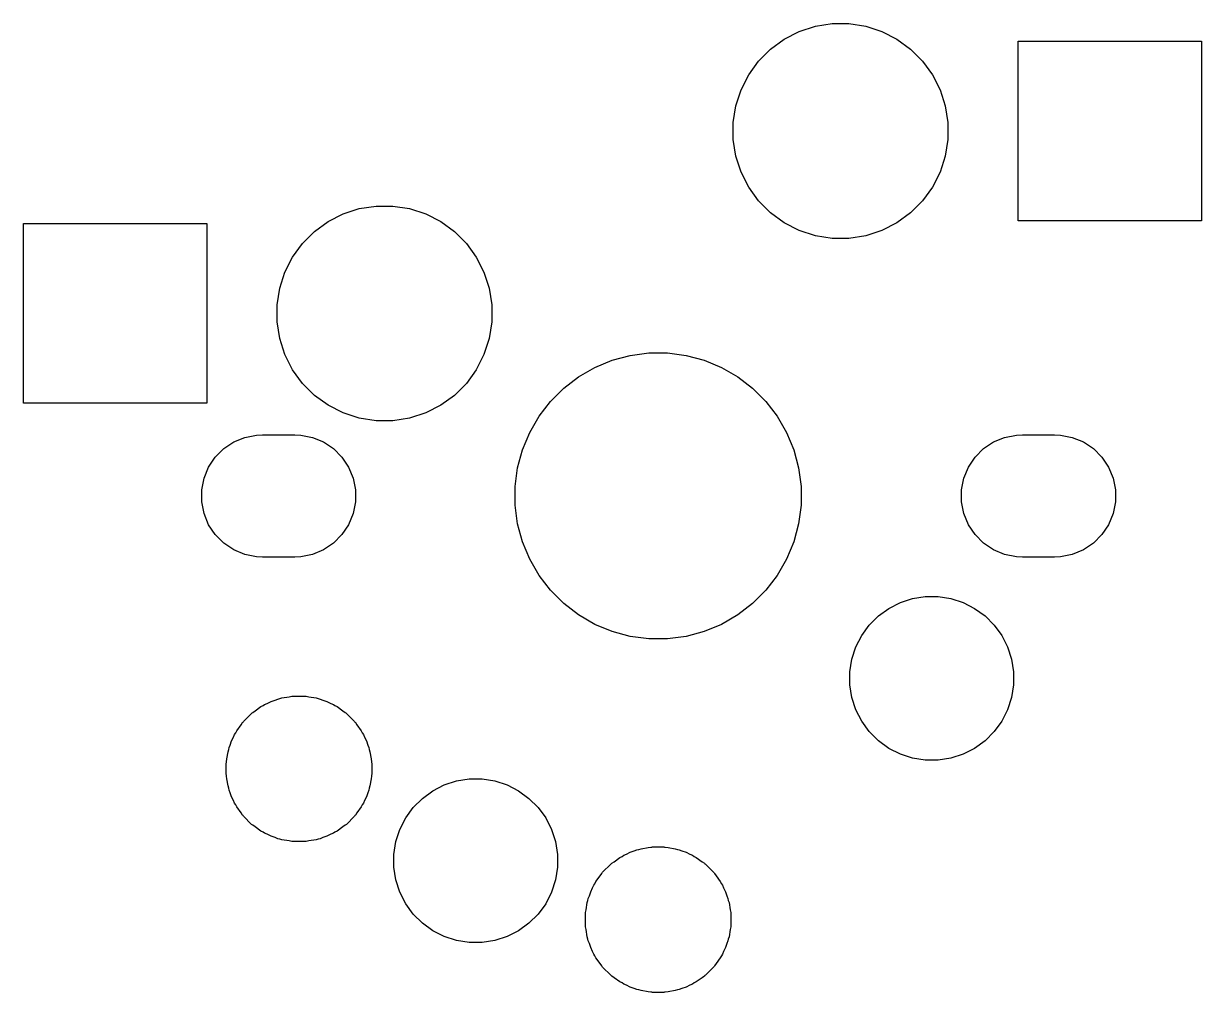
# Model space of a CAD drawing. Header units: millimetres. Extents: x 71 to 173, y -157 to -95.
# Drawn here: x 90.31 to 106.71, y -157.25 to -143.77 of the extents above; entities that cross this region are included whole.
import ezdxf

# ---------------------------------------------------------------- set-up
doc = ezdxf.new("R2010")
doc.units = ezdxf.units.MM
doc.layers.add('B.Mask', color=4, linetype='CONTINUOUS', true_color=0x02ffee)

msp = doc.modelspace()

# ---------------------------------------------------------------- linework, layer by layer
at = {"layer": 'B.Mask', "linetype": 'CONTINUOUS'}
for p, q in [((101.109975, -143.875181), (101.333832, -143.802445)), ((101.333832, -143.802445), (101.566311, -143.765624)), ((101.566311, -143.765624), (101.801689, -143.765624)), ((101.801689, -143.765624), (102.034168, -143.802445)), ((102.034168, -143.802445), (102.258025, -143.875181)), ((100.709828, -144.120391), (100.900252, -143.98204)), ((100.900252, -143.98204), (101.109975, -143.875181)), ((102.258025, -143.875181), (102.467748, -143.98204)), ((102.467748, -143.98204), (102.658172, -144.120391)), ((100.543391, -144.286828), (100.709828, -144.120391)), ((102.658172, -144.120391), (102.824609, -144.286828)), ((104.159, -146.511), (104.159, -144.011)), ((104.159, -144.011), (106.709, -144.011)), ((106.709, -144.011), (106.709, -146.511)), ((100.40504, -144.477252), (100.543391, -144.286828)), ((102.824609, -144.286828), (102.96296, -144.477252)), ((100.298181, -144.686975), (100.40504, -144.477252)), ((102.96296, -144.477252), (103.069819, -144.686975)), ((100.225445, -144.910832), (100.298181, -144.686975)), ((103.069819, -144.686975), (103.142555, -144.910832)), ((100.188624, -145.143311), (100.225445, -144.910832)), ((103.142555, -144.910832), (103.179376, -145.143311)), ((100.188624, -145.378689), (100.188624, -145.143311)), ((103.179376, -145.143311), (103.179376, -145.378689)), ((100.225445, -145.611168), (100.188624, -145.378689)), ((103.179376, -145.378689), (103.142555, -145.611168)), ((100.298181, -145.835025), (100.225445, -145.611168)), ((103.142555, -145.611168), (103.069819, -145.835025)), ((100.40504, -146.044748), (100.298181, -145.835025)), ((103.069819, -145.835025), (102.96296, -146.044748)), ((100.543391, -146.235172), (100.40504, -146.044748)), ((102.96296, -146.044748), (102.824609, -146.235172)), ((100.709828, -146.401609), (100.543391, -146.235172)), ((102.824609, -146.235172), (102.658172, -146.401609)), ((94.550252, -146.52204), (94.759975, -146.415181)), ((94.759975, -146.415181), (94.983832, -146.342445)), ((94.983832, -146.342445), (95.216311, -146.305624)), ((95.216311, -146.305624), (95.451689, -146.305624)), ((95.451689, -146.305624), (95.684168, -146.342445)), ((95.684168, -146.342445), (95.908025, -146.415181)), ((95.908025, -146.415181), (96.117748, -146.52204)), ((100.900252, -146.53996), (100.709828, -146.401609)), ((102.658172, -146.401609), (102.467748, -146.53996)), ((90.309, -149.051), (90.309, -146.551)), ((90.309, -146.551), (92.859, -146.551)), ((92.859, -146.551), (92.859, -149.051)), ((94.359828, -146.660391), (94.550252, -146.52204)), ((96.117748, -146.52204), (96.308172, -146.660391)), ((101.109975, -146.646819), (100.900252, -146.53996)), ((102.467748, -146.53996), (102.258025, -146.646819)), ((106.709, -146.511), (104.159, -146.511)), ((94.193391, -146.826828), (94.359828, -146.660391)), ((96.308172, -146.660391), (96.474609, -146.826828)), ((101.333832, -146.719555), (101.109975, -146.646819)), ((101.566311, -146.756376), (101.333832, -146.719555)), ((101.801689, -146.756376), (101.566311, -146.756376)), ((102.034168, -146.719555), (101.801689, -146.756376)), ((102.258025, -146.646819), (102.034168, -146.719555)), ((94.05504, -147.017252), (94.193391, -146.826828)), ((96.474609, -146.826828), (96.61296, -147.017252)), ((93.948181, -147.226975), (94.05504, -147.017252)), ((96.61296, -147.017252), (96.719819, -147.226975)), ((93.875445, -147.450832), (93.948181, -147.226975)), ((96.719819, -147.226975), (96.792555, -147.450832)), ((93.838624, -147.683311), (93.875445, -147.450832)), ((96.792555, -147.450832), (96.829376, -147.683311)), ((93.838624, -147.918689), (93.838624, -147.683311)), ((96.829376, -147.683311), (96.829376, -147.918689)), ((93.875445, -148.151168), (93.838624, -147.918689)), ((96.829376, -147.918689), (96.792555, -148.151168)), ((93.948181, -148.375025), (93.875445, -148.151168)), ((96.792555, -148.151168), (96.719819, -148.375025)), ((94.05504, -148.584748), (93.948181, -148.375025)), ((96.719819, -148.375025), (96.61296, -148.584748)), ((98.503082, -148.452916), (98.755009, -148.385412)), ((98.755009, -148.385412), (99.013593, -148.351369)), ((99.013593, -148.351369), (99.274407, -148.351369)), ((99.274407, -148.351369), (99.532991, -148.385412)), ((99.532991, -148.385412), (99.784918, -148.452916)), ((98.036249, -148.683133), (98.262121, -148.552725)), ((98.262121, -148.552725), (98.503082, -148.452916)), ((99.784918, -148.452916), (100.025879, -148.552725)), ((100.025879, -148.552725), (100.251751, -148.683133)), ((94.193391, -148.775172), (94.05504, -148.584748)), ((96.61296, -148.584748), (96.474609, -148.775172)), ((97.82933, -148.841907), (98.036249, -148.683133)), ((100.251751, -148.683133), (100.45867, -148.841907)), ((94.359828, -148.941609), (94.193391, -148.775172)), ((96.474609, -148.775172), (96.308172, -148.941609)), ((97.644907, -149.02633), (97.82933, -148.841907)), ((100.45867, -148.841907), (100.643093, -149.02633)), ((92.859, -149.051), (90.309, -149.051)), ((94.550252, -149.07996), (94.359828, -148.941609)), ((96.308172, -148.941609), (96.117748, -149.07996)), ((97.486133, -149.233249), (97.644907, -149.02633)), ((100.643093, -149.02633), (100.801867, -149.233249)), ((94.759975, -149.186819), (94.550252, -149.07996)), ((94.983832, -149.259555), (94.759975, -149.186819)), ((95.908025, -149.186819), (95.684168, -149.259555)), ((96.117748, -149.07996), (95.908025, -149.186819)), ((97.355725, -149.459121), (97.486133, -149.233249)), ((100.801867, -149.233249), (100.932275, -149.459121)), ((95.216311, -149.296376), (94.983832, -149.259555)), ((95.451689, -149.296376), (95.216311, -149.296376)), ((95.684168, -149.259555), (95.451689, -149.296376)), ((93.235589, -149.590573), (93.389697, -149.526739)), ((93.389697, -149.526739), (93.553297, -149.494197)), ((93.553297, -149.494197), (93.6367, -149.4901)), ((93.6367, -149.4901), (94.0849, -149.4901)), ((94.0849, -149.4901), (94.168303, -149.494197)), ((94.168303, -149.494197), (94.331903, -149.526739)), ((94.331903, -149.526739), (94.486011, -149.590573)), ((97.255916, -149.700082), (97.355725, -149.459121)), ((100.932275, -149.459121), (101.032084, -149.700082)), ((103.814689, -149.590573), (103.968797, -149.526739)), ((103.968797, -149.526739), (104.132397, -149.494197)), ((104.132397, -149.494197), (104.2158, -149.4901)), ((104.2158, -149.4901), (104.664, -149.4901)), ((104.664, -149.4901), (104.747403, -149.494197)), ((104.747403, -149.494197), (104.911003, -149.526739)), ((104.911003, -149.526739), (105.065111, -149.590573)), ((92.978945, -149.801195), (93.096895, -149.683245)), ((93.096895, -149.683245), (93.235589, -149.590573)), ((94.486011, -149.590573), (94.624705, -149.683245)), ((94.624705, -149.683245), (94.742655, -149.801195)), ((97.188412, -149.952009), (97.255916, -149.700082)), ((101.032084, -149.700082), (101.099588, -149.952009)), ((103.558045, -149.801195), (103.675995, -149.683245)), ((103.675995, -149.683245), (103.814689, -149.590573)), ((105.065111, -149.590573), (105.203805, -149.683245)), ((105.203805, -149.683245), (105.321755, -149.801195)), ((92.886273, -149.939889), (92.978945, -149.801195)), ((94.742655, -149.801195), (94.835327, -149.939889)), ((103.465373, -149.939889), (103.558045, -149.801195)), ((105.321755, -149.801195), (105.414427, -149.939889)), ((92.822439, -150.093997), (92.886273, -149.939889)), ((94.835327, -149.939889), (94.899161, -150.093997)), ((97.154369, -150.210593), (97.188412, -149.952009)), ((101.099588, -149.952009), (101.133631, -150.210593)), ((103.401539, -150.093997), (103.465373, -149.939889)), ((105.414427, -149.939889), (105.478261, -150.093997)), ((92.789897, -150.257597), (92.822439, -150.093997)), ((94.899161, -150.093997), (94.931703, -150.257597)), ((97.154369, -150.471407), (97.154369, -150.210593)), ((101.133631, -150.210593), (101.133631, -150.471407)), ((103.368997, -150.257597), (103.401539, -150.093997)), ((105.478261, -150.093997), (105.510803, -150.257597)), ((92.789897, -150.424403), (92.789897, -150.257597)), ((94.931703, -150.257597), (94.931703, -150.424403)), ((103.368997, -150.424403), (103.368997, -150.257597)), ((105.510803, -150.257597), (105.510803, -150.424403)), ((92.822439, -150.588003), (92.789897, -150.424403)), ((94.931703, -150.424403), (94.899161, -150.588003)), ((97.188412, -150.729991), (97.154369, -150.471407)), ((101.133631, -150.471407), (101.099588, -150.729991)), ((103.401539, -150.588003), (103.368997, -150.424403)), ((105.510803, -150.424403), (105.478261, -150.588003)), ((92.886273, -150.742111), (92.822439, -150.588003)), ((94.899161, -150.588003), (94.835327, -150.742111)), ((103.465373, -150.742111), (103.401539, -150.588003)), ((105.478261, -150.588003), (105.414427, -150.742111)), ((92.978945, -150.880805), (92.886273, -150.742111)), ((94.835327, -150.742111), (94.742655, -150.880805)), ((97.255916, -150.981918), (97.188412, -150.729991)), ((101.099588, -150.729991), (101.032084, -150.981918)), ((103.558045, -150.880805), (103.465373, -150.742111)), ((105.414427, -150.742111), (105.321755, -150.880805)), ((93.096895, -150.998755), (92.978945, -150.880805)), ((93.235589, -151.091427), (93.096895, -150.998755)), ((94.624705, -150.998755), (94.486011, -151.091427)), ((94.742655, -150.880805), (94.624705, -150.998755)), ((97.355725, -151.222879), (97.255916, -150.981918)), ((101.032084, -150.981918), (100.932275, -151.222879)), ((103.675995, -150.998755), (103.558045, -150.880805)), ((103.814689, -151.091427), (103.675995, -150.998755)), ((105.203805, -150.998755), (105.065111, -151.091427)), ((105.321755, -150.880805), (105.203805, -150.998755)), ((93.389697, -151.155261), (93.235589, -151.091427)), ((93.553297, -151.187803), (93.389697, -151.155261)), ((93.6367, -151.1919), (93.553297, -151.187803)), ((93.638178, -151.1919), (93.6367, -151.1919)), ((94.083422, -151.1919), (93.638178, -151.1919)), ((94.0849, -151.1919), (94.083422, -151.1919)), ((94.168303, -151.187803), (94.0849, -151.1919)), ((94.331903, -151.155261), (94.168303, -151.187803)), ((94.486011, -151.091427), (94.331903, -151.155261)), ((103.968797, -151.155261), (103.814689, -151.091427)), ((104.132397, -151.187803), (103.968797, -151.155261)), ((104.2158, -151.1919), (104.132397, -151.187803)), ((104.217278, -151.1919), (104.2158, -151.1919)), ((104.662522, -151.1919), (104.217278, -151.1919)), ((104.664, -151.1919), (104.662522, -151.1919)), ((104.747403, -151.187803), (104.664, -151.1919)), ((104.911003, -151.155261), (104.747403, -151.187803)), ((105.065111, -151.091427), (104.911003, -151.155261)), ((97.486133, -151.448751), (97.355725, -151.222879)), ((100.932275, -151.222879), (100.801867, -151.448751)), ((97.644907, -151.65567), (97.486133, -151.448751)), ((100.801867, -151.448751), (100.643093, -151.65567)), ((97.82933, -151.840093), (97.644907, -151.65567)), ((100.643093, -151.65567), (100.45867, -151.840093)), ((98.036249, -151.998867), (97.82933, -151.840093)), ((100.45867, -151.840093), (100.251751, -151.998867)), ((102.356784, -151.906432), (102.516593, -151.825006)), ((102.516593, -151.825006), (102.687172, -151.769581)), ((102.687172, -151.769581), (102.864321, -151.741523)), ((102.864321, -151.741523), (103.043679, -151.741523)), ((103.043679, -151.741523), (103.220828, -151.769581)), ((103.220828, -151.769581), (103.391407, -151.825006)), ((103.391407, -151.825006), (103.551216, -151.906432)), ((98.262121, -152.129275), (98.036249, -151.998867)), ((100.251751, -151.998867), (100.025879, -152.129275)), ((102.084856, -152.138681), (102.211681, -152.011856)), ((102.211681, -152.011856), (102.356784, -151.906432)), ((103.551216, -151.906432), (103.696319, -152.011856)), ((103.696319, -152.011856), (103.823144, -152.138681)), ((98.503082, -152.229084), (98.262121, -152.129275)), ((100.025879, -152.129275), (99.784918, -152.229084)), ((101.979432, -152.283784), (102.084856, -152.138681)), ((103.823144, -152.138681), (103.928568, -152.283784)), ((98.755009, -152.296588), (98.503082, -152.229084)), ((99.013593, -152.330631), (98.755009, -152.296588)), ((99.274407, -152.330631), (99.013593, -152.330631)), ((99.532991, -152.296588), (99.274407, -152.330631)), ((99.784918, -152.229084), (99.532991, -152.296588)), ((101.898006, -152.443593), (101.979432, -152.283784)), ((103.928568, -152.283784), (104.009994, -152.443593)), ((101.842581, -152.614172), (101.898006, -152.443593)), ((104.009994, -152.443593), (104.065419, -152.614172)), ((101.814523, -152.791321), (101.842581, -152.614172)), ((104.065419, -152.614172), (104.093477, -152.791321)), ((101.814523, -152.970679), (101.814523, -152.791321)), ((104.093477, -152.791321), (104.093477, -152.970679)), ((101.842581, -153.147828), (101.814523, -152.970679)), ((104.093477, -152.970679), (104.065419, -153.147828)), ((93.812329, -153.183967), (93.849071, -153.168749)), ((93.849071, -153.168749), (93.875106, -153.16357)), ((93.875106, -153.16357), (93.906862, -153.153252)), ((93.906862, -153.153252), (94.00558, -153.137616)), ((94.00558, -153.137616), (94.044415, -153.129892)), ((94.044415, -153.129892), (94.054354, -153.129892)), ((94.054354, -153.129892), (94.064298, -153.128317)), ((94.064298, -153.128317), (94.223702, -153.128317)), ((94.223702, -153.128317), (94.233646, -153.129892)), ((94.233646, -153.129892), (94.243585, -153.129892)), ((94.243585, -153.129892), (94.28242, -153.137617)), ((94.28242, -153.137617), (94.381137, -153.153252)), ((94.381137, -153.153252), (94.412891, -153.163569)), ((94.412891, -153.163569), (94.438929, -153.168749)), ((94.438929, -153.168749), (94.475674, -153.183969)), ((101.898006, -153.318407), (101.842581, -153.147828)), ((104.065419, -153.147828), (104.009994, -153.318407)), ((93.499456, -153.355621), (93.532386, -153.333617)), ((93.532386, -153.333617), (93.613236, -153.274877)), ((93.613236, -153.274877), (93.642981, -153.259721)), ((93.642981, -153.259721), (93.665061, -153.244968)), ((93.665061, -153.244968), (93.701814, -153.229744)), ((93.701814, -153.229744), (93.755269, -153.202508)), ((93.755269, -153.202508), (93.812329, -153.183967)), ((94.475674, -153.183969), (94.53273, -153.202508)), ((94.53273, -153.202508), (94.58618, -153.229742)), ((94.58618, -153.229742), (94.622939, -153.244968)), ((94.622939, -153.244968), (94.645022, -153.259723)), ((94.645022, -153.259723), (94.674763, -153.274877)), ((94.674763, -153.274877), (94.7556, -153.333609)), ((94.7556, -153.333609), (94.788544, -153.355621)), ((101.979432, -153.478216), (101.898006, -153.318407)), ((104.009994, -153.318407), (103.928568, -153.478216)), ((93.336617, -153.529386), (93.358621, -153.496456)), ((93.358621, -153.496456), (93.36565, -153.489426)), ((93.36565, -153.489426), (93.371567, -153.481283)), ((93.371567, -153.481283), (93.484283, -153.368567)), ((93.484283, -153.368567), (93.492426, -153.36265)), ((93.492426, -153.36265), (93.499456, -153.355621)), ((94.788544, -153.355621), (94.795575, -153.362652)), ((94.795575, -153.362652), (94.803716, -153.368567)), ((94.803716, -153.368567), (94.916432, -153.481283)), ((94.916432, -153.481283), (94.922346, -153.489423)), ((94.922346, -153.489423), (94.929379, -153.496456)), ((94.929379, -153.496456), (94.951393, -153.529403)), ((102.084856, -153.623319), (101.979432, -153.478216)), ((103.928568, -153.478216), (103.823144, -153.623319)), ((93.232744, -153.698814), (93.247968, -153.662061)), ((93.247968, -153.662061), (93.262721, -153.639981)), ((93.262721, -153.639981), (93.277877, -153.610236)), ((93.277877, -153.610236), (93.336617, -153.529386)), ((94.951393, -153.529403), (95.010122, -153.610236)), ((95.010122, -153.610236), (95.025274, -153.639974)), ((95.025274, -153.639974), (95.040032, -153.662061)), ((95.040032, -153.662061), (95.055259, -153.698824)), ((102.211681, -153.750144), (102.084856, -153.623319)), ((103.823144, -153.623319), (103.696319, -153.750144)), ((93.171749, -153.846071), (93.186967, -153.809329)), ((93.186967, -153.809329), (93.205508, -153.752269)), ((93.205508, -153.752269), (93.232744, -153.698814)), ((95.055259, -153.698824), (95.082491, -153.752269)), ((95.082491, -153.752269), (95.101027, -153.809318)), ((95.101027, -153.809318), (95.116251, -153.846071)), ((102.356784, -153.855568), (102.211681, -153.750144)), ((103.696319, -153.750144), (103.551216, -153.855568)), ((93.140616, -154.00258), (93.156252, -153.903862)), ((93.156252, -153.903862), (93.16657, -153.872106)), ((93.16657, -153.872106), (93.171749, -153.846071)), ((95.116251, -153.846071), (95.121431, -153.872114)), ((95.121431, -153.872114), (95.131747, -153.903862)), ((95.131747, -153.903862), (95.147381, -154.002571)), ((102.516593, -153.936994), (102.356784, -153.855568)), ((102.687172, -153.992419), (102.516593, -153.936994)), ((102.864321, -154.020477), (102.687172, -153.992419)), ((103.220828, -153.992419), (103.043679, -154.020477)), ((103.391407, -153.936994), (103.220828, -153.992419)), ((103.551216, -153.855568), (103.391407, -153.936994)), ((93.131317, -154.061298), (93.132892, -154.051353)), ((93.131317, -154.220701), (93.131317, -154.061298)), ((93.132892, -154.041415), (93.140616, -154.00258)), ((93.132892, -154.051353), (93.132892, -154.041415)), ((95.147381, -154.002571), (95.155108, -154.041415)), ((95.155108, -154.041415), (95.155108, -154.051354)), ((95.155108, -154.051354), (95.156683, -154.061298)), ((95.156683, -154.061298), (95.156683, -154.220701)), ((103.043679, -154.020477), (102.864321, -154.020477)), ((93.132892, -154.230645), (93.131317, -154.220701)), ((93.132892, -154.240585), (93.132892, -154.230645)), ((93.140617, -154.279423), (93.132892, -154.240585)), ((93.156252, -154.378137), (93.140617, -154.279423)), ((95.14738, -154.279432), (95.131747, -154.378137)), ((95.155108, -154.240585), (95.14738, -154.279432)), ((95.156683, -154.220701), (95.155108, -154.230644)), ((95.155108, -154.230644), (95.155108, -154.240585)), ((96.166593, -154.365006), (96.337172, -154.309581)), ((96.337172, -154.309581), (96.514321, -154.281523)), ((96.514321, -154.281523), (96.693679, -154.281523)), ((96.693679, -154.281523), (96.870828, -154.309581)), ((96.870828, -154.309581), (97.041407, -154.365006)), ((93.166569, -154.409891), (93.156252, -154.378137)), ((93.171749, -154.435929), (93.166569, -154.409891)), ((93.186969, -154.472674), (93.171749, -154.435929)), ((93.205508, -154.52973), (93.186969, -154.472674)), ((95.101026, -154.472685), (95.082491, -154.52973)), ((95.116251, -154.435929), (95.101026, -154.472685)), ((95.121431, -154.409883), (95.116251, -154.435929)), ((95.131747, -154.378137), (95.121431, -154.409883)), ((95.861681, -154.551856), (96.006784, -154.446432)), ((96.006784, -154.446432), (96.166593, -154.365006)), ((97.041407, -154.365006), (97.201216, -154.446432)), ((97.201216, -154.446432), (97.346319, -154.551856)), ((93.232742, -154.58318), (93.205508, -154.52973)), ((93.247968, -154.619939), (93.232742, -154.58318)), ((93.262723, -154.642022), (93.247968, -154.619939)), ((93.277877, -154.671763), (93.262723, -154.642022)), ((95.025272, -154.642028), (95.010122, -154.671763)), ((95.040032, -154.619939), (95.025272, -154.642028)), ((95.055262, -154.583169), (95.040032, -154.619939)), ((95.082491, -154.52973), (95.055262, -154.583169)), ((95.734856, -154.678681), (95.861681, -154.551856)), ((97.346319, -154.551856), (97.473144, -154.678681)), ((93.336609, -154.7526), (93.277877, -154.671763)), ((93.358621, -154.785544), (93.336609, -154.7526)), ((93.365652, -154.792575), (93.358621, -154.785544)), ((93.371567, -154.800716), (93.365652, -154.792575)), ((93.484283, -154.913432), (93.371567, -154.800716)), ((94.916432, -154.800716), (94.803716, -154.913432)), ((94.922343, -154.792579), (94.916432, -154.800716)), ((94.929379, -154.785544), (94.922343, -154.792579)), ((94.951402, -154.752583), (94.929379, -154.785544)), ((95.010122, -154.671763), (94.951402, -154.752583)), ((95.629432, -154.823784), (95.734856, -154.678681)), ((97.473144, -154.678681), (97.578568, -154.823784)), ((93.492423, -154.919346), (93.484283, -154.913432)), ((93.499456, -154.926379), (93.492423, -154.919346)), ((93.532403, -154.948393), (93.499456, -154.926379)), ((93.613236, -155.007122), (93.532403, -154.948393)), ((94.755583, -154.948402), (94.674763, -155.007122)), ((94.788544, -154.926379), (94.755583, -154.948402)), ((94.795579, -154.919343), (94.788544, -154.926379)), ((94.803716, -154.913432), (94.795579, -154.919343)), ((95.548006, -154.983593), (95.629432, -154.823784)), ((97.578568, -154.823784), (97.659994, -154.983593)), ((93.642974, -155.022274), (93.613236, -155.007122)), ((93.665061, -155.037032), (93.642974, -155.022274)), ((93.701824, -155.052259), (93.665061, -155.037032)), ((93.755269, -155.079491), (93.701824, -155.052259)), ((93.812318, -155.098027), (93.755269, -155.079491)), ((93.849071, -155.113251), (93.812318, -155.098027)), ((93.875114, -155.118431), (93.849071, -155.113251)), ((93.906862, -155.128747), (93.875114, -155.118431)), ((94.005571, -155.144381), (93.906862, -155.128747)), ((94.381137, -155.128747), (94.282429, -155.144381)), ((94.412883, -155.118431), (94.381137, -155.128747)), ((94.438929, -155.113251), (94.412883, -155.118431)), ((94.475685, -155.098026), (94.438929, -155.113251)), ((94.53273, -155.079491), (94.475685, -155.098026)), ((94.586169, -155.052262), (94.53273, -155.079491)), ((94.622939, -155.037032), (94.586169, -155.052262)), ((94.645028, -155.022272), (94.622939, -155.037032)), ((94.674763, -155.007122), (94.645028, -155.022272)), ((95.492581, -155.154172), (95.548006, -154.983593)), ((97.659994, -154.983593), (97.715419, -155.154172)), ((94.044415, -155.152108), (94.005571, -155.144381)), ((94.054354, -155.152108), (94.044415, -155.152108)), ((94.064298, -155.153683), (94.054354, -155.152108)), ((94.223702, -155.153683), (94.064298, -155.153683)), ((94.233646, -155.152108), (94.223702, -155.153683)), ((94.243585, -155.152108), (94.233646, -155.152108)), ((94.282429, -155.144381), (94.243585, -155.152108)), ((95.464523, -155.331321), (95.492581, -155.154172)), ((97.715419, -155.154172), (97.743477, -155.331321)), ((98.701814, -155.329744), (98.755269, -155.302508)), ((98.755269, -155.302508), (98.812329, -155.283967)), ((98.812329, -155.283967), (98.849071, -155.268749)), ((98.849071, -155.268749), (98.875106, -155.26357)), ((98.875106, -155.26357), (98.906862, -155.253252)), ((98.906862, -155.253252), (99.00558, -155.237616)), ((99.00558, -155.237616), (99.044415, -155.229892)), ((99.044415, -155.229892), (99.054354, -155.229892)), ((99.054354, -155.229892), (99.064298, -155.228317)), ((99.064298, -155.228317), (99.223702, -155.228317)), ((99.223702, -155.228317), (99.233646, -155.229892)), ((99.233646, -155.229892), (99.243585, -155.229892)), ((99.243585, -155.229892), (99.28242, -155.237617)), ((99.28242, -155.237617), (99.381137, -155.253252)), ((99.381137, -155.253252), (99.412891, -155.263569)), ((99.412891, -155.263569), (99.438929, -155.268749)), ((99.438929, -155.268749), (99.475674, -155.283969)), ((99.475674, -155.283969), (99.53273, -155.302508)), ((99.53273, -155.302508), (99.58618, -155.329742)), ((95.464523, -155.510679), (95.464523, -155.331321)), ((97.743477, -155.331321), (97.743477, -155.510679)), ((98.371567, -155.581283), (98.484283, -155.468567)), ((98.484283, -155.468567), (98.492426, -155.46265)), ((98.492426, -155.46265), (98.499456, -155.455621)), ((98.499456, -155.455621), (98.532386, -155.433617)), ((98.532386, -155.433617), (98.613236, -155.374877)), ((98.613236, -155.374877), (98.642981, -155.359721)), ((98.642981, -155.359721), (98.665061, -155.344968)), ((98.665061, -155.344968), (98.701814, -155.329744)), ((99.58618, -155.329742), (99.622939, -155.344968)), ((99.622939, -155.344968), (99.645022, -155.359723)), ((99.645022, -155.359723), (99.674763, -155.374877)), ((99.674763, -155.374877), (99.7556, -155.433609)), ((99.7556, -155.433609), (99.788544, -155.455621)), ((99.788544, -155.455621), (99.795575, -155.462652)), ((99.795575, -155.462652), (99.803716, -155.468567)), ((99.803716, -155.468567), (99.916432, -155.581283)), ((95.492581, -155.687828), (95.464523, -155.510679)), ((97.743477, -155.510679), (97.715419, -155.687828)), ((98.277877, -155.710236), (98.336617, -155.629386)), ((98.336617, -155.629386), (98.358621, -155.596456)), ((98.358621, -155.596456), (98.36565, -155.589426)), ((98.36565, -155.589426), (98.371567, -155.581283)), ((99.916432, -155.581283), (99.922346, -155.589423)), ((99.922346, -155.589423), (99.929379, -155.596456)), ((99.929379, -155.596456), (99.951393, -155.629403)), ((99.951393, -155.629403), (100.010122, -155.710236)), ((95.548006, -155.858407), (95.492581, -155.687828)), ((97.715419, -155.687828), (97.659994, -155.858407)), ((98.205508, -155.852269), (98.232744, -155.798814)), ((98.232744, -155.798814), (98.247968, -155.762061)), ((98.247968, -155.762061), (98.262721, -155.739981)), ((98.262721, -155.739981), (98.277877, -155.710236)), ((100.010122, -155.710236), (100.025274, -155.739974)), ((100.025274, -155.739974), (100.040032, -155.762061)), ((100.040032, -155.762061), (100.055259, -155.798824)), ((100.055259, -155.798824), (100.082491, -155.852269)), ((95.629432, -156.018216), (95.548006, -155.858407)), ((97.659994, -155.858407), (97.578568, -156.018216)), ((98.16657, -155.972106), (98.171749, -155.946071)), ((98.171749, -155.946071), (98.186967, -155.909329)), ((98.186967, -155.909329), (98.205508, -155.852269)), ((100.082491, -155.852269), (100.101027, -155.909318)), ((100.101027, -155.909318), (100.116251, -155.946071)), ((100.116251, -155.946071), (100.121431, -155.972114)), ((95.734856, -156.163319), (95.629432, -156.018216)), ((97.578568, -156.018216), (97.473144, -156.163319)), ((98.132892, -156.141415), (98.140616, -156.10258)), ((98.140616, -156.10258), (98.156252, -156.003862)), ((98.156252, -156.003862), (98.16657, -155.972106)), ((100.121431, -155.972114), (100.131747, -156.003862)), ((100.131747, -156.003862), (100.147381, -156.102571)), ((100.147381, -156.102571), (100.155108, -156.141415)), ((95.861681, -156.290144), (95.734856, -156.163319)), ((96.006784, -156.395568), (95.861681, -156.290144)), ((97.346319, -156.290144), (97.201216, -156.395568)), ((97.473144, -156.163319), (97.346319, -156.290144)), ((98.131317, -156.161298), (98.132892, -156.151353)), ((98.131317, -156.320701), (98.131317, -156.161298)), ((98.132892, -156.151353), (98.132892, -156.141415)), ((100.155108, -156.141415), (100.155108, -156.151354)), ((100.155108, -156.151354), (100.156683, -156.161298)), ((100.156683, -156.161298), (100.156683, -156.320701)), ((96.166593, -156.476994), (96.006784, -156.395568)), ((97.201216, -156.395568), (97.041407, -156.476994)), ((98.132892, -156.330645), (98.131317, -156.320701)), ((98.132892, -156.340585), (98.132892, -156.330645)), ((98.140617, -156.379423), (98.132892, -156.340585)), ((98.156252, -156.478137), (98.140617, -156.379423)), ((100.14738, -156.379432), (100.131747, -156.478137)), ((100.155108, -156.340585), (100.14738, -156.379432)), ((100.156683, -156.320701), (100.155108, -156.330644)), ((100.155108, -156.330644), (100.155108, -156.340585)), ((96.337172, -156.532419), (96.166593, -156.476994)), ((96.514321, -156.560477), (96.337172, -156.532419)), ((96.693679, -156.560477), (96.514321, -156.560477)), ((96.870828, -156.532419), (96.693679, -156.560477)), ((97.041407, -156.476994), (96.870828, -156.532419)), ((98.166569, -156.509891), (98.156252, -156.478137)), ((98.171749, -156.535929), (98.166569, -156.509891)), ((98.186969, -156.572674), (98.171749, -156.535929)), ((98.205508, -156.62973), (98.186969, -156.572674)), ((100.101026, -156.572685), (100.082491, -156.62973)), ((100.116251, -156.535929), (100.101026, -156.572685)), ((100.121431, -156.509883), (100.116251, -156.535929)), ((100.131747, -156.478137), (100.121431, -156.509883)), ((98.232742, -156.68318), (98.205508, -156.62973)), ((98.247968, -156.719939), (98.232742, -156.68318)), ((98.262723, -156.742022), (98.247968, -156.719939)), ((98.277877, -156.771763), (98.262723, -156.742022)), ((98.336609, -156.8526), (98.277877, -156.771763)), ((100.010122, -156.771763), (99.951402, -156.852583)), ((100.025272, -156.742028), (100.010122, -156.771763)), ((100.040032, -156.719939), (100.025272, -156.742028)), ((100.055262, -156.683169), (100.040032, -156.719939)), ((100.082491, -156.62973), (100.055262, -156.683169)), ((98.358621, -156.885544), (98.336609, -156.8526)), ((98.365652, -156.892575), (98.358621, -156.885544)), ((98.371567, -156.900716), (98.365652, -156.892575)), ((98.484283, -157.013432), (98.371567, -156.900716)), ((99.916432, -156.900716), (99.803716, -157.013432)), ((99.922343, -156.892579), (99.916432, -156.900716)), ((99.929379, -156.885544), (99.922343, -156.892579)), ((99.951402, -156.852583), (99.929379, -156.885544)), ((98.492423, -157.019346), (98.484283, -157.013432)), ((98.499456, -157.026379), (98.492423, -157.019346)), ((98.532403, -157.048393), (98.499456, -157.026379)), ((98.613236, -157.107122), (98.532403, -157.048393)), ((98.642974, -157.122274), (98.613236, -157.107122)), ((99.674763, -157.107122), (99.645028, -157.122272)), ((99.755583, -157.048402), (99.674763, -157.107122)), ((99.788544, -157.026379), (99.755583, -157.048402)), ((99.795579, -157.019343), (99.788544, -157.026379)), ((99.803716, -157.013432), (99.795579, -157.019343)), ((98.665061, -157.137032), (98.642974, -157.122274)), ((98.701824, -157.152259), (98.665061, -157.137032)), ((98.755269, -157.179491), (98.701824, -157.152259)), ((98.812318, -157.198027), (98.755269, -157.179491)), ((98.849071, -157.213251), (98.812318, -157.198027)), ((98.875114, -157.218431), (98.849071, -157.213251)), ((98.906862, -157.228747), (98.875114, -157.218431)), ((99.005571, -157.244381), (98.906862, -157.228747)), ((99.044415, -157.252108), (99.005571, -157.244381)), ((99.054354, -157.252108), (99.044415, -157.252108)), ((99.064298, -157.253683), (99.054354, -157.252108)), ((99.223702, -157.253683), (99.064298, -157.253683)), ((99.233646, -157.252108), (99.223702, -157.253683)), ((99.243585, -157.252108), (99.233646, -157.252108)), ((99.282429, -157.244381), (99.243585, -157.252108)), ((99.381137, -157.228747), (99.282429, -157.244381)), ((99.412883, -157.218431), (99.381137, -157.228747)), ((99.438929, -157.213251), (99.412883, -157.218431)), ((99.475685, -157.198026), (99.438929, -157.213251)), ((99.53273, -157.179491), (99.475685, -157.198026)), ((99.586169, -157.152262), (99.53273, -157.179491)), ((99.622939, -157.137032), (99.586169, -157.152262)), ((99.645028, -157.122272), (99.622939, -157.137032))]:
    msp.add_line(p, q, dxfattribs=at)

doc.saveas('drawing.dxf')
